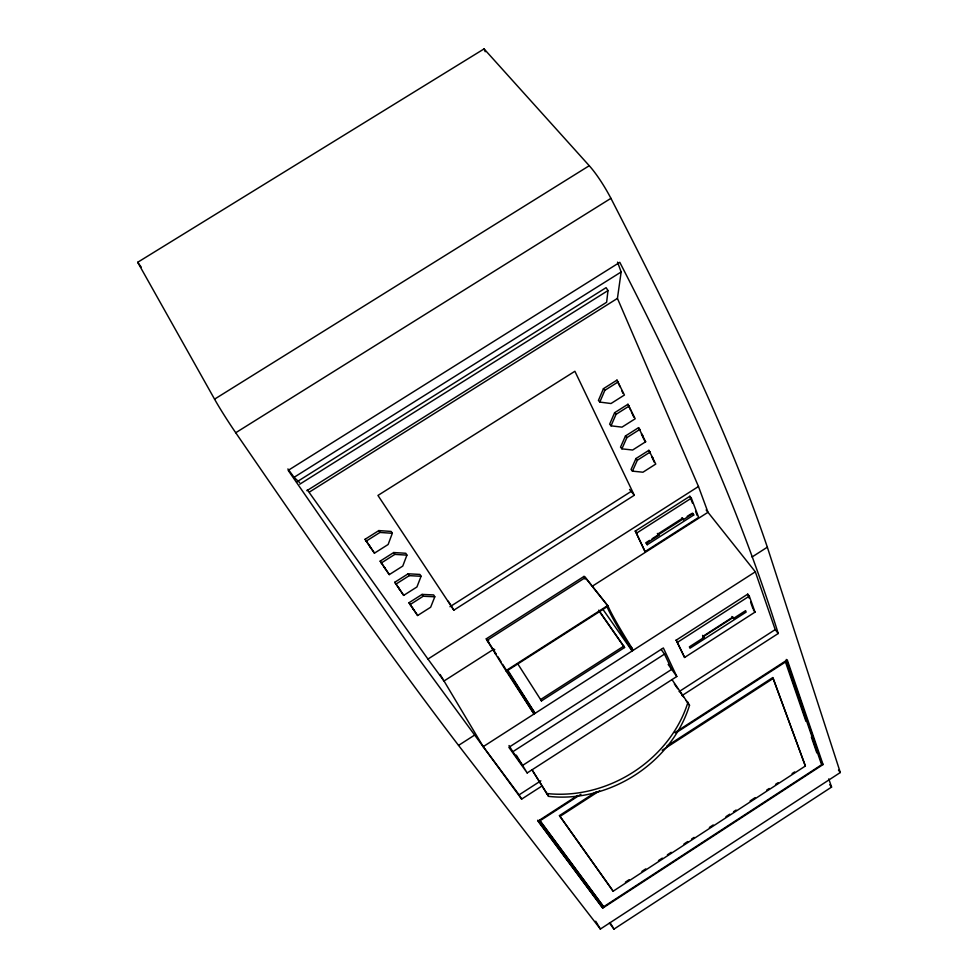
<?xml version="1.0" encoding="UTF-8"?>
<svg xmlns="http://www.w3.org/2000/svg" width="978" height="978" viewBox="0 0 978 978"><rect width="100%" height="100%" fill="white"/><g stroke="black" fill="none" stroke-linecap="round" stroke-linejoin="round"><path stroke-width="1.47" d="M630.529 646.654L633.121 650.333L632.057 648.218A61.687 4.169 57.2 0 1 608.071 606.14L585.419 577.533A25.697 1.65 57.4 0 0 583.829 576.531L486.262 638.83L487.692 641.25L488.707 640.602M296.566 482.056L606.103 287.654L607.998 290.552L606.629 302.263L306.872 490.687M592.656 585.993L707.986 512.289L698.475 486.506L617.436 298.4L621.152 271.97L617.546 262.141M392.312 533.291L388.132 544.501L374.452 553.157L365.051 539.294L378.841 530.577L391.176 531.433L392.312 533.291L379.953 532.435L366.139 541.164M406.921 555.125L402.765 566.079L389.293 574.612L380.161 561.127L393.718 552.533L405.797 553.267L406.921 555.125L394.843 554.392L381.261 562.998M421.078 576.274L416.934 586.971L403.682 595.382L394.794 582.265L408.132 573.793L419.953 574.428L421.078 576.274L409.256 575.651L395.894 584.135M434.807 596.776L430.662 607.228L417.63 615.517L408.975 602.741L422.105 594.404L433.67 594.93L434.807 596.776L423.217 596.25L410.075 604.612M603.438 388.682L598.426 400.43L599.82 402.08L610.993 403.523L624.429 395.026L616.984 380.112L603.438 388.682L604.844 390.32L599.82 402.08M614.624 412.704L609.649 424.171L611.042 425.833L621.984 427.141L635.211 418.767L627.949 404.269L614.624 412.704L616.03 414.354L611.042 425.833M625.468 435.968L620.529 447.166L621.91 448.841L632.632 450.027L645.639 441.763L638.573 427.655L625.468 435.968L626.861 437.631L621.91 448.841M635.969 458.535L631.067 469.464L632.436 471.139L642.949 472.215L655.761 464.061L648.879 450.332L635.969 458.535L637.363 460.198L632.436 471.139M600.382 929.039L840.31 772.522L767.339 547.179C726.348 426.274 669.135 311.689 610.92 198.338A40.294 7.738 59.7 0 0 589.257 165.722L484.073 48.9L137.69 262.287L214.561 399.158A40.844 2.69 56.6 0 0 235.722 432.741C308.107 538.279 380.833 643.683 458.548 745.395L600.382 929.039L595.7 921.227M609.416 923.012L613.988 929.1L831.569 787.082L828.769 778.891M625.394 882.144L629.209 879.662M641.935 871.374L645.749 868.88M658.475 860.591L662.289 858.109M667.387 854.796L671.201 852.315M683.928 844.026L687.742 841.532M691.568 839.051L694.111 837.388M709.38 827.449L713.194 824.967M725.92 816.679L729.747 814.185M733.561 811.703L736.104 810.041M750.102 800.933L755.187 797.62M766.642 790.151L769.197 788.5M775.554 784.356L778.097 782.693M792.094 773.586L794.637 771.923M596.507 791.618L559.453 815.591L613.145 891.202L805.359 766.019L772.816 677.534L666.776 746.153M580.92 794.307L539.88 820.848L603.622 906.777L821.618 764.735L786.153 661.568L675.847 732.913M577.631 795.481L538.01 821.117L602.766 908.085L823.048 764.551L787.266 659.905L674.783 732.656M440.137 674.502L483.218 746.654L519.073 794.87L540.846 780.823M679.148 691.58L775.199 629.612L755.334 571.812L706.128 509.954M682.008 695.602L778.231 633.5C738.121 504.721 681.458 382.019 619.795 262.324L288.192 470.369L414.782 653.365L521.629 799.124L542.167 785.872M559.966 816.422L599.587 790.786M662.216 750.26L773.402 678.304M483.218 746.654L755.334 571.812M676.201 640.162L747.73 594.147L749.295 596.14L755.016 612.118L684.6 657.473L676.201 640.162L684.6 657.473M677.693 642.204L749.295 596.14M509.025 745.517L512.802 751.715L664.49 654.111L661.116 649.416M702.534 637.167L733.121 617.485M733.402 618.499L732.852 617.069L703.488 635.981L704.074 637.387L689.392 646.837L690.003 648.218L746.128 612.081L745.603 610.651L733.402 618.499L731.874 616.507M527.179 772.95L676.8 676.507L663.353 647.962L508.878 747.314L527.179 772.95L516.298 755.138M607.754 605.516L505.956 670.688L534.037 714.001L502.655 664.319M458.548 745.395L474.171 735.37M752.07 556.983L767.339 547.179M623.854 646.091L540.589 699.551L541.457 700.896L624.575 647.509L598.805 610.248M532.741 712.021L533.756 711.373L535.052 713.353L507.68 670.052M602.79 609.16L632.118 650.981L631.042 648.866L632.057 648.218M307.337 489.88L427.948 659.074L698.475 486.506M635.333 531.054L689.857 496.274L691.36 498.169L698.659 517.374L645.064 551.616L635.333 531.054L645.064 551.616M636.788 532.998L691.36 498.169M585.419 577.533L487.093 640.321L495.589 654.037M584.991 579.11L585.993 578.475L608.071 606.14L506.335 671.275L495.076 653.243M649.551 540.394L645.786 542.802L647.228 544.722L693.708 515.039L693.096 513.45L683.316 519.697L681.837 517.802M652.069 538.792L683.439 518.756M687.204 516.347L690.969 513.951M683.316 519.697L682.693 518.12L658.157 533.792L658.817 535.345L646.556 543.181L647.228 544.722M493.988 649.05L444.012 680.994L427.948 659.074M493.817 650.309L494.795 649.673M449.978 606.727L631.336 491.311M453.841 610.162L634.294 495.259L574.893 371.273L377.948 495.443L453.841 610.162L448.291 601.201M616.03 414.354L629.367 405.907M626.861 437.631L639.991 429.305M637.363 460.198L650.284 451.983M604.844 390.32L618.414 381.75M309.549 491.971L617.436 298.4M287.911 468.927L294.072 477.313L621.152 271.97M299.733 484.208L607.998 290.552M235.722 432.741L610.92 198.338M214.561 399.158L589.257 165.722M294.072 477.313L299.598 482.545M642.827 435.565L641.421 433.914L643.671 438.877M644.233 440.112L645.639 441.763M653.035 458.046L651.629 456.396L654.368 462.411M629.563 489.416L634.294 495.259M692.216 513.144L693.708 515.039M775.199 629.612L778.231 633.5M753.476 610.138L755.016 612.118M838.476 770.102L840.31 772.522M657.363 533.438L658.817 535.345M823.048 764.551L821.691 762.767L786.275 659.429M829.735 784.649L831.569 787.082M805.359 766.019L773.341 678.952M702.571 635.358L704.074 637.387M537.643 820.236L602.766 908.085M539.514 819.967L603.622 906.777M137.69 262.287L141.297 267.214M668.17 664.429L676.8 676.507M512.802 751.715L522.582 765.432L671.703 669.368L664.49 654.111M671.996 679.6L689.514 705.309A120.233 102.299 -30.8 0 1 548.585 796.361L532.032 769.82L548.585 796.361M674.38 684.013L677.742 688.744M679.429 691.104L683.634 697.021M686.153 700.578L689.514 705.309M559.453 815.591L613.145 891.202M627.081 641.727L628.805 644.184M598.695 610.468L624.575 647.509M365.051 539.294L374.452 553.157M380.161 561.127L389.293 574.612M394.794 582.265L403.682 595.382M408.975 602.741L417.63 615.517M486.262 638.83L489.257 643.353M507.386 670.602L533.756 711.373M487.117 640.064L496.225 654.123M517.802 663.903L541.457 700.896M497.839 656.678L501.054 661.764M610.04 922.609L613.988 929.1M422.105 594.404L423.217 596.25M408.132 573.793L409.256 575.651M393.718 552.533L394.843 554.392M519.073 794.87L521.629 799.124M378.841 530.577L379.953 532.435M412.765 608.218L413.865 610.089M398.706 587.912L399.806 589.783M384.195 566.959L385.295 568.829M369.219 545.321L370.32 547.191M616.984 380.112L620.003 386.775M621.812 390.748L623.01 393.388M627.949 404.269L630.883 410.723M631.458 411.995L633.793 417.117M638.573 427.655L639.71 430.161M648.879 450.332L649.979 452.753M484.073 48.9L485.21 51.736M689.857 496.274L692.473 503.132M695.602 511.372L697.167 515.492M747.73 594.147L749.172 598.145M750.603 602.142L752.999 608.805M785.664 662.522L805.933 721.336M811.373 737.119L816.813 752.901M584.465 577.521A24.523 1.577 57.4 0 1 584.832 577.362M688.011 702.131A120.661 102.507 -30.7 0 1 546.555 793.488M631.042 648.866A61.7 4.12 57.2 0 1 607.032 606.8"/></g></svg>
